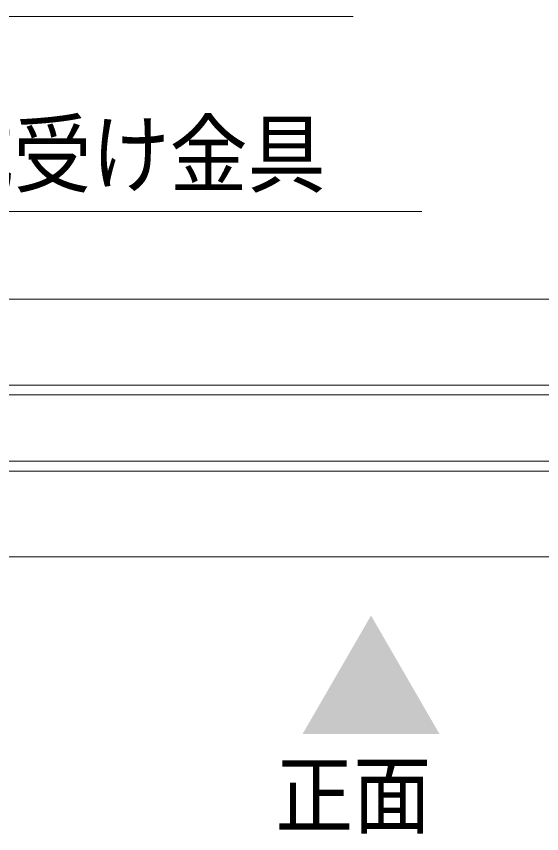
# Model space of a CAD drawing. Units: millimetres, scale not verified. Extents: x -6062 to 6062, y -3045 to 3045.
# Drawn here: x -3185.1 to -2916.2, y 1064.1 to 1482.8 of the extents above; entities that cross this region are included whole.
import ezdxf
from ezdxf.enums import TextEntityAlignment as Align

# ---------------------------------------------------------------- set-up
doc = ezdxf.new("R2010")
doc.units = ezdxf.units.MM
doc.header["$LTSCALE"] = 20
doc.layers.add('0-0_2寸法-3', color=7, linetype='Continuous', lineweight=9)
doc.layers.add('0-1_3一般', color=7, linetype='Continuous', lineweight=9)
doc.styles.add('ＭＳ ゴシック', font='')
doc.styles.get('ＭＳ ゴシック').set_extended_font_data('MS Gothic')

# ---------------------------------------------------------------- blocks, each defined once
blk = doc.blocks.new('グループ-108')
at = {"layer": '0-1_3一般'}
for p, q in [((11350, 25876.9), (-59990, 25876.9)), ((11350, 25876.9), (-59990, 25876.9)), ((11350, 24996.9), (-59990, 24996.9)), ((11350, 24116.9), (-59990, 24116.9))]:
    blk.add_line(p, q, dxfattribs=at)
for points in [[(11350, 25876.9), (11350, 26756.9), (-59990, 26756.9), (-59990, 25876.9)], [(11350, 24116.9), (11350, 24996.9), (-59990, 24996.9), (-59990, 24116.9)]]:
    blk.add_lwpolyline(points, dxfattribs=at)
blk.add_lwpolyline([(-36002, 25096.9), (-12638, 25096.9), (-12638, 25776.9), (-36002, 25776.9)], close=True, dxfattribs=at)
blk = doc.blocks.new('グループ-109')
at = {"layer": '0-1_3一般'}
blk.add_blockref('グループ-108', (0, 0), dxfattribs=at)

msp = doc.modelspace()

# ---------------------------------------------------------------- linework, layer by layer
at = {"layer": '0-0_2寸法-3'}
for points in [[(-3553.8, 1271.76), (-3431.93, 1482.84), (-3012.7, 1482.84)], [(-3448.5, 1271.84), (-3384.41, 1382.84), (-2977.53, 1382.84)]]:
    msp.add_lwpolyline(points, dxfattribs=at)
msp.add_solid([(-3038.57, 1115.1), (-3003.5, 1175.84), (-2968.43, 1115.1)], dxfattribs=at)

# ---------------------------------------------------------------- block references
at = {"layer": '0-1_3一般', "xscale": 0.05, "yscale": 0.05}
msp.add_blockref('グループ-109', (-1787.5, 0), dxfattribs=at)

# ---------------------------------------------------------------- texts
at = {"layer": '0-0_2寸法-3', "style": 'ＭＳ ゴシック', "width": 0.9}
for s, p in [('スライド式受け金具', (-3386.34, 1386.19)), ('正面', (-3052.58, 1057.86))]:
    msp.add_text(s, height=32.55, dxfattribs=at).set_placement(p, align=Align.BOTTOM_LEFT)

doc.saveas('drawing.dxf')
